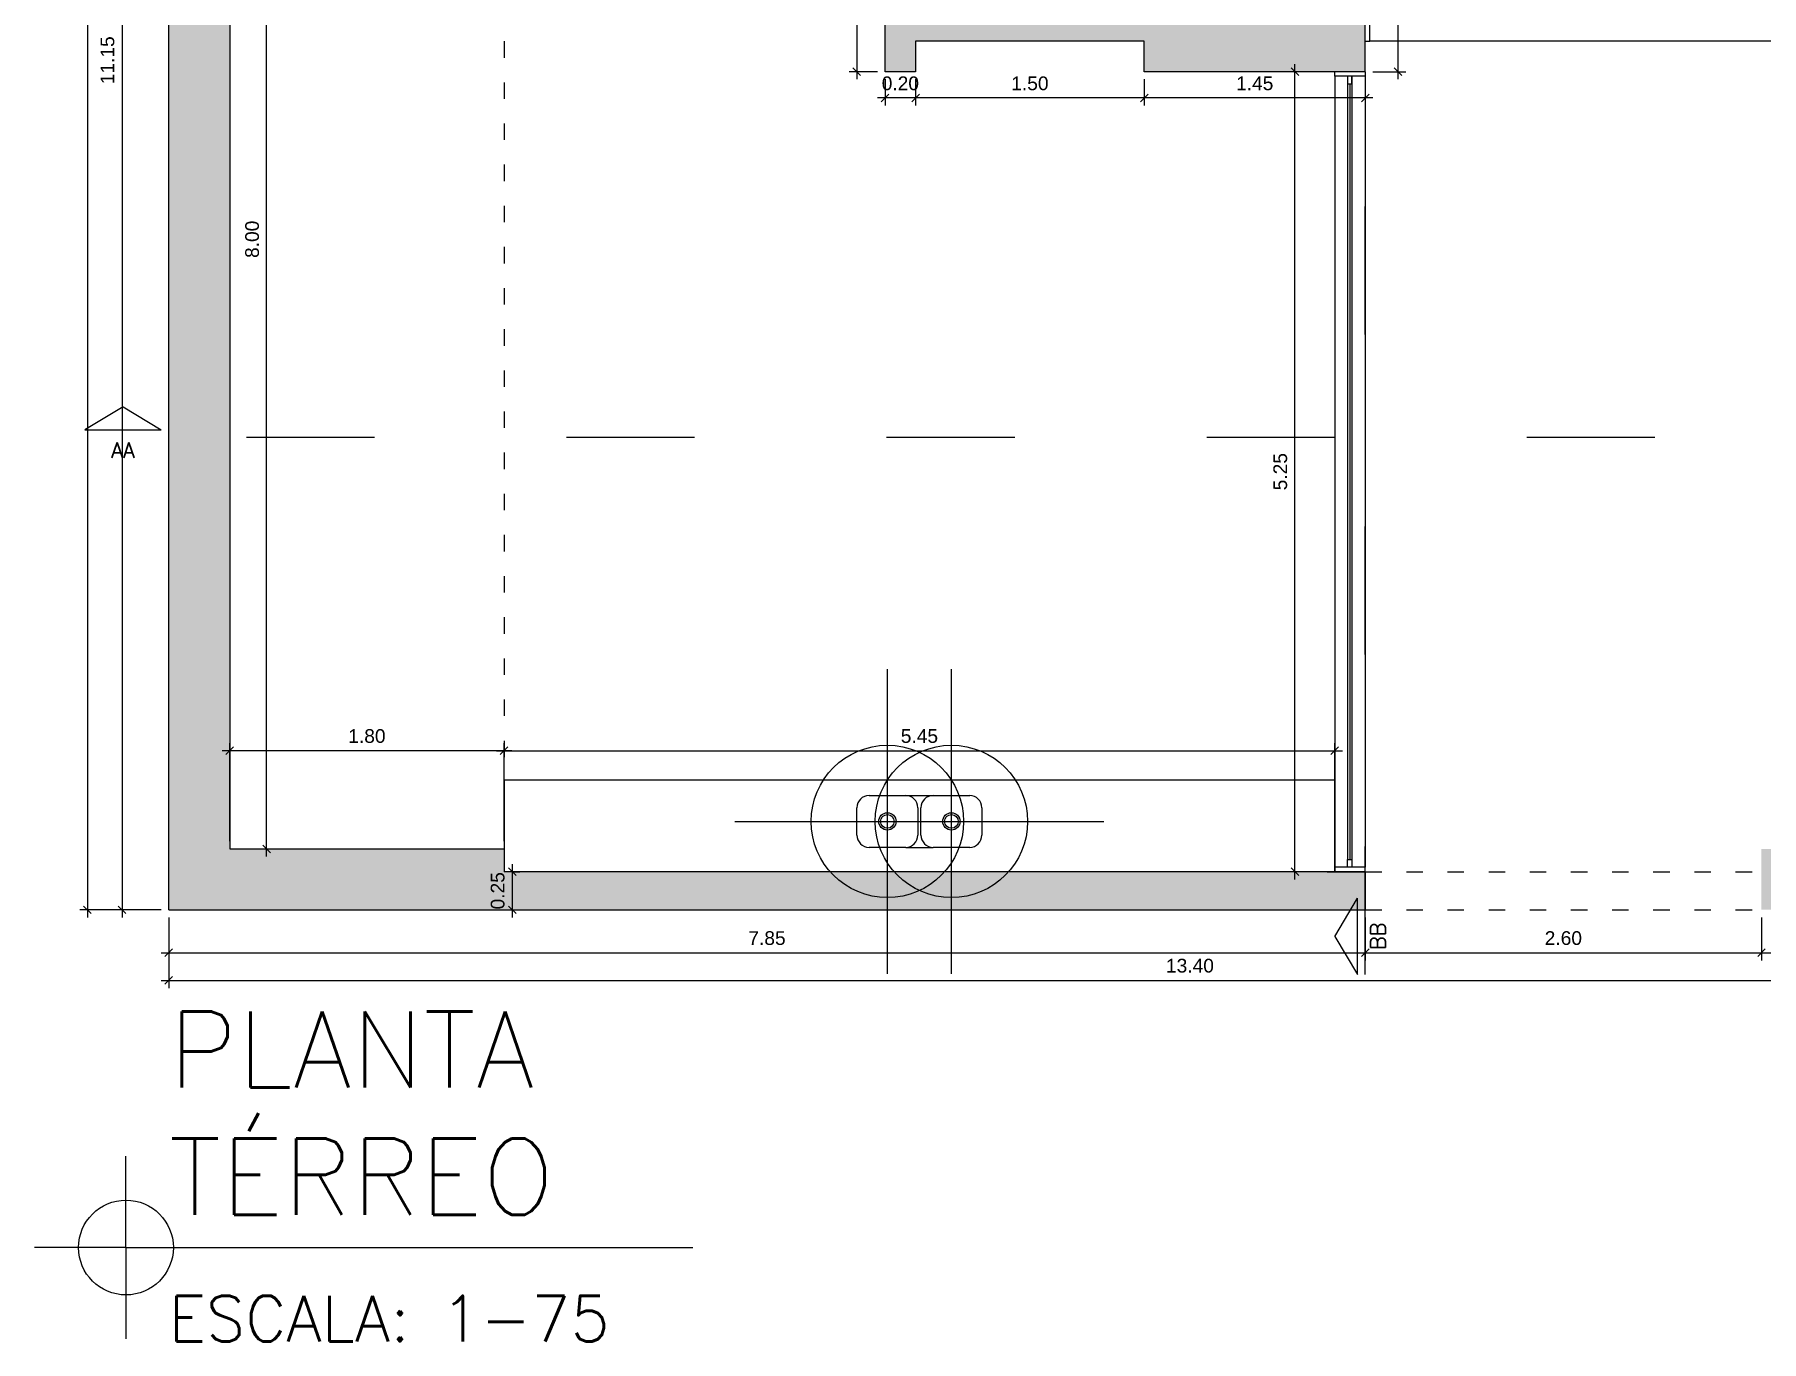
# Model space of a CAD drawing. Header units: millimetres. Extents: x 4 to 107, y -19 to 38.
# Drawn here: x 4.06 to 15.39, y 2.66 to 11.23 of the extents above; entities that cross this region are included whole.
import ezdxf

# ---------------------------------------------------------------- set-up
doc = ezdxf.new("R2010")
doc.units = ezdxf.units.MM
doc.header["$PDMODE"] = 34
doc.linetypes.add('ACAD_ISO03W100', pattern=[30, 12, -18])
for name, color, linetype in [('ALVENARIA', 4, 'Continuous'), ('CAIXILHOS', 1, 'Continuous'), ('CORTE', 4, 'Continuous'), ('COTAS', 7, 'Continuous'), ('HACHURA', 253, 'Continuous'), ('LOUÇAS', 1, 'Continuous'), ('MOBILIÁRIO', 8, 'Continuous'), ('PROJEÇÃO', 8, 'Continuous'), ('TEXTOS', 2, 'Continuous')]:
    doc.layers.add(name, color=color, linetype=linetype)
doc.styles.add('Simples padrao', font='simplex.shx', dxfattribs={"height": 0.025})
doc.styles.get("Standard").update_dxf_attribs({"font": 'arial.ttf'})
doc.dimstyles.new('1-50', dxfattribs={"dimscale": 0.5, "dimtxt": 0.18, "dimasz": 0.1, "dimexe": 0.1, "dimexo": 0.1, "dimgap": 0.1, "dimtad": 1, "dimzin": 0, "dimdsep": 46, "dimtxsty": 'Standard', "dimblk": 'OBLIQUE', "dimcen": 0.1, "dimdle": 0.1, "dimclrd": 1, "dimclre": 1, "dimclrt": 256, "dimadec": 0, "dimazin": 0, "dimtfac": 1, "dimtmove": 0, "dimatfit": 3, "dimldrblk": 'ORIGIN2', "dimfxl": 1, "dimtolj": 1, "dimtzin": 0, "dimarcsym": 1})

# ---------------------------------------------------------------- blocks, each defined once
blk = doc.blocks.new('cd40')
at = {"linetype": 'Continuous'}
for p, q in [((-0.33, -0.1), (-0.09, -0.1)), ((0.09, -0.1), (0.33, -0.1)), ((-0.41, -0.36), (-0.41, -0.18)), ((-0.01, -0.18), (-0.01, -0.36)), ((0.01, -0.36), (0.01, -0.18)), ((0.41, -0.18), (0.41, -0.36)), ((-0.09, -0.44), (-0.33, -0.44)), ((0.33, -0.44), (0.09, -0.44))]:
    blk.add_line(p, q, dxfattribs=at)
at = {"linetype": 'Continuous', "ltscale": 0.05}
for p, q in [((-0.09, -0.1), (0.09, -0.1)), ((-0.09, -0.44), (0.09, -0.44))]:
    blk.add_line(p, q, dxfattribs=at)
at = {"linetype": 'Continuous'}
for centre, radius in [((-0.21, -0.27), 0.0571), ((-0.21, -0.27), 0.0445), ((0.21, -0.27), 0.0571), ((0.21, -0.27), 0.0445)]:
    blk.add_circle(centre, radius, dxfattribs=at)
for centre, start, end in [((-0.33, -0.18), 90, 180), ((-0.09, -0.18), 360, 90), ((0.09, -0.18), 90, 180), ((0.33, -0.18), 0, 90), ((-0.33, -0.36), 180, 270), ((-0.09, -0.36), 270, 0), ((0.09, -0.36), 180, 270), ((0.33, -0.36), 270, 0)]:
    blk.add_arc(centre, 0.08, start, end, dxfattribs=at)
blk = doc.blocks.new('_Oblique')
at = {"color": 0, "linetype": 'ByBlock', "lineweight": -2}
blk.add_line((-0.5, -0.5), (0.5, 0.5), dxfattribs=at)
blk = doc.blocks.new('*D7')
at = {"layer": 'COTAS', "color": 1, "lineweight": -2, "ltscale": 0.025, "transparency": 16777216}
for p, q in [((4.888, 18.838), (4.354, 18.838)), ((4.404, 18.888), (4.404, 5.438)), ((4.888, 5.488), (4.354, 5.488))]:
    blk.add_line(p, q, dxfattribs=at)
at = {"layer": 'COTAS', "color": 1, "lineweight": -2, "ltscale": 0.025, "transparency": 16777216, "xscale": 0.05, "yscale": 0.05, "zscale": 0.05}
for p, rotation in [((4.404, 18.838), 90), ((4.404, 5.488), 270)]:
    blk.add_blockref('_Oblique', p, dxfattribs=dict(at, rotation=rotation))
at = {"layer": 'COTAS', "ltscale": 0.025, "transparency": 16777216, "insert": (4.308, 12.163), "char_height": 0.09, "attachment_point": 5, "rotation": 90}
blk.add_mtext('\\A1;13.35', dxfattribs=at)
blk = doc.blocks.new('_Origin2')
at = {"color": 0, "linetype": 'ByBlock', "lineweight": -2}
blk.add_line((-0.5, 0), (-1, 0), dxfattribs=at)
for radius in [0.5, 0.25]:
    blk.add_circle((0, 0), radius, dxfattribs=at)
blk = doc.blocks.new('*D10')
at = {"layer": 'COTAS', "color": 1, "lineweight": -2, "ltscale": 0.025, "transparency": 16777216}
for p, q in [((4.632, 16.688), (4.632, 5.438)), ((4.888, 16.638), (4.582, 16.638)), ((4.888, 5.488), (4.582, 5.488))]:
    blk.add_line(p, q, dxfattribs=at)
at = {"layer": 'COTAS', "color": 1, "lineweight": -2, "ltscale": 0.025, "transparency": 16777216, "xscale": 0.05, "yscale": 0.05, "zscale": 0.05}
for p, rotation in [((4.632, 16.638), 90), ((4.632, 5.488), 270)]:
    blk.add_blockref('_Oblique', p, dxfattribs=dict(at, rotation=rotation))
at = {"layer": 'COTAS', "ltscale": 0.025, "transparency": 16777216, "insert": (4.536, 11.063), "char_height": 0.09, "attachment_point": 5, "rotation": 90}
blk.add_mtext('\\A1;11.15', dxfattribs=at)
blk = doc.blocks.new('*D11')
at = {"layer": 'COTAS', "color": 1, "lineweight": -2, "ltscale": 0.025, "transparency": 16777216}
for p, q in [((4.938, 5.438), (4.938, 4.975)), ((18.338, 5.438), (18.338, 4.975)), ((4.888, 5.025), (18.388, 5.025))]:
    blk.add_line(p, q, dxfattribs=at)
at = {"layer": 'COTAS', "color": 1, "lineweight": -2, "ltscale": 0.025, "transparency": 16777216, "xscale": 0.05, "yscale": 0.05, "zscale": 0.05, "rotation": 180}
blk.add_blockref('_Oblique', (4.938, 5.025), dxfattribs=at)
at = {"layer": 'COTAS', "color": 1, "lineweight": -2, "ltscale": 0.025, "transparency": 16777216, "xscale": 0.05, "yscale": 0.05, "zscale": 0.05}
blk.add_blockref('_Oblique', (18.338, 5.025), dxfattribs=at)
at = {"layer": 'COTAS', "ltscale": 0.025, "transparency": 16777216, "insert": (11.638, 5.121), "char_height": 0.09, "attachment_point": 5}
blk.add_mtext('\\A1;13.40', dxfattribs=at)
blk = doc.blocks.new('*D12')
at = {"layer": 'COTAS', "color": 1, "lineweight": -2, "ltscale": 0.025, "transparency": 16777216}
for p, q in [((4.938, 5.438), (4.938, 5.156)), ((12.788, 5.438), (12.788, 5.156)), ((4.888, 5.206), (12.838, 5.206))]:
    blk.add_line(p, q, dxfattribs=at)
at = {"layer": 'COTAS', "color": 1, "lineweight": -2, "ltscale": 0.025, "transparency": 16777216, "xscale": 0.05, "yscale": 0.05, "zscale": 0.05, "rotation": 180}
blk.add_blockref('_Oblique', (4.938, 5.206), dxfattribs=at)
at = {"layer": 'COTAS', "color": 1, "lineweight": -2, "ltscale": 0.025, "transparency": 16777216, "xscale": 0.05, "yscale": 0.05, "zscale": 0.05}
blk.add_blockref('_Oblique', (12.788, 5.206), dxfattribs=at)
at = {"layer": 'COTAS', "ltscale": 0.025, "transparency": 16777216, "insert": (8.863, 5.302), "char_height": 0.09, "attachment_point": 5}
blk.add_mtext('\\A1;7.85', dxfattribs=at)
blk = doc.blocks.new('*D13')
at = {"layer": 'COTAS', "color": 1, "lineweight": -2, "ltscale": 0.025, "transparency": 16777216}
for p, q in [((12.788, 5.438), (12.788, 5.156)), ((15.388, 5.438), (15.388, 5.156)), ((12.738, 5.206), (15.438, 5.206))]:
    blk.add_line(p, q, dxfattribs=at)
at = {"layer": 'COTAS', "color": 1, "lineweight": -2, "ltscale": 0.025, "transparency": 16777216, "xscale": 0.05, "yscale": 0.05, "zscale": 0.05, "rotation": 180}
blk.add_blockref('_Oblique', (12.788, 5.206), dxfattribs=at)
at = {"layer": 'COTAS', "color": 1, "lineweight": -2, "ltscale": 0.025, "transparency": 16777216, "xscale": 0.05, "yscale": 0.05, "zscale": 0.05}
blk.add_blockref('_Oblique', (15.388, 5.206), dxfattribs=at)
at = {"layer": 'COTAS', "ltscale": 0.025, "transparency": 16777216, "insert": (14.088, 5.302), "char_height": 0.09, "attachment_point": 5}
blk.add_mtext('\\A1;2.60', dxfattribs=at)
blk = doc.blocks.new('*D14')
at = {"layer": 'COTAS', "color": 1, "lineweight": -2, "ltscale": 0.025, "transparency": 16777216}
for p, q in [((15.388, 5.438), (15.388, 5.156)), ((18.338, 5.438), (18.338, 5.156)), ((15.338, 5.206), (18.388, 5.206))]:
    blk.add_line(p, q, dxfattribs=at)
at = {"layer": 'COTAS', "color": 1, "lineweight": -2, "ltscale": 0.025, "transparency": 16777216, "xscale": 0.05, "yscale": 0.05, "zscale": 0.05, "rotation": 180}
blk.add_blockref('_Oblique', (15.388, 5.206), dxfattribs=at)
at = {"layer": 'COTAS', "color": 1, "lineweight": -2, "ltscale": 0.025, "transparency": 16777216, "xscale": 0.05, "yscale": 0.05, "zscale": 0.05}
blk.add_blockref('_Oblique', (18.338, 5.206), dxfattribs=at)
at = {"layer": 'COTAS', "ltscale": 0.025, "transparency": 16777216, "insert": (16.863, 5.302), "char_height": 0.09, "attachment_point": 5}
blk.add_mtext('\\A1;2.95', dxfattribs=at)
blk = doc.blocks.new('*D19')
at = {"layer": 'COTAS', "color": 1, "lineweight": -2, "ltscale": 0.025, "transparency": 16777216}
for p, q in [((7.138, 5.938), (7.138, 6.582)), ((12.588, 5.938), (12.588, 6.582)), ((7.088, 6.532), (12.638, 6.532))]:
    blk.add_line(p, q, dxfattribs=at)
at = {"layer": 'COTAS', "color": 1, "lineweight": -2, "ltscale": 0.025, "transparency": 16777216, "xscale": 0.05, "yscale": 0.05, "zscale": 0.05, "rotation": 180}
blk.add_blockref('_Oblique', (7.138, 6.532), dxfattribs=at)
at = {"layer": 'COTAS', "color": 1, "lineweight": -2, "ltscale": 0.025, "transparency": 16777216, "xscale": 0.05, "yscale": 0.05, "zscale": 0.05}
blk.add_blockref('_Oblique', (12.588, 6.532), dxfattribs=at)
at = {"layer": 'COTAS', "ltscale": 0.025, "transparency": 16777216, "insert": (9.863, 6.628), "char_height": 0.09, "attachment_point": 5}
blk.add_mtext('\\A1;5.45', dxfattribs=at)
blk = doc.blocks.new('*D20')
at = {"layer": 'COTAS', "color": 1, "lineweight": -2, "ltscale": 0.025, "transparency": 16777216}
for p, q in [((5.338, 5.938), (5.338, 6.582)), ((7.138, 5.938), (7.138, 6.582)), ((7.188, 6.532), (5.288, 6.532))]:
    blk.add_line(p, q, dxfattribs=at)
at = {"layer": 'COTAS', "color": 1, "lineweight": -2, "ltscale": 0.025, "transparency": 16777216, "xscale": 0.05, "yscale": 0.05, "zscale": 0.05, "rotation": 180}
blk.add_blockref('_Oblique', (5.338, 6.532), dxfattribs=at)
at = {"layer": 'COTAS', "color": 1, "lineweight": -2, "ltscale": 0.025, "transparency": 16777216, "xscale": 0.05, "yscale": 0.05, "zscale": 0.05}
blk.add_blockref('_Oblique', (7.138, 6.532), dxfattribs=at)
at = {"layer": 'COTAS', "ltscale": 0.025, "transparency": 16777216, "insert": (6.238, 6.628), "char_height": 0.09, "attachment_point": 5}
blk.add_mtext('\\A1;1.80', dxfattribs=at)
blk = doc.blocks.new('*D38')
at = {"layer": 'COTAS', "color": 1, "lineweight": -2, "ltscale": 0.025, "transparency": 16777216}
for p, q in [((12.838, 12.388), (13.054, 12.388)), ((13.004, 10.938), (13.004, 12.438)), ((12.838, 10.988), (13.054, 10.988))]:
    blk.add_line(p, q, dxfattribs=at)
at = {"layer": 'COTAS', "color": 1, "lineweight": -2, "ltscale": 0.025, "transparency": 16777216, "xscale": 0.05, "yscale": 0.05, "zscale": 0.05}
for p, rotation in [((13.004, 12.388), 90), ((13.004, 10.988), 270)]:
    blk.add_blockref('_Oblique', p, dxfattribs=dict(at, rotation=rotation))
at = {"layer": 'COTAS', "ltscale": 0.025, "transparency": 16777216, "insert": (12.908, 11.688), "char_height": 0.09, "attachment_point": 5, "rotation": 90}
blk.add_mtext('\\A1;1.40', dxfattribs=at)
blk = doc.blocks.new('*D39')
at = {"layer": 'COTAS', "color": 1, "lineweight": -2, "ltscale": 0.025, "transparency": 16777216}
for p, q in [((11.338, 10.938), (11.338, 10.766)), ((12.788, 10.938), (12.788, 10.766)), ((12.838, 10.816), (11.288, 10.816))]:
    blk.add_line(p, q, dxfattribs=at)
at = {"layer": 'COTAS', "color": 1, "lineweight": -2, "ltscale": 0.025, "transparency": 16777216, "xscale": 0.05, "yscale": 0.05, "zscale": 0.05, "rotation": 180}
blk.add_blockref('_Oblique', (11.338, 10.816), dxfattribs=at)
at = {"layer": 'COTAS', "color": 1, "lineweight": -2, "ltscale": 0.025, "transparency": 16777216, "xscale": 0.05, "yscale": 0.05, "zscale": 0.05}
blk.add_blockref('_Oblique', (12.788, 10.816), dxfattribs=at)
at = {"layer": 'COTAS', "ltscale": 0.025, "transparency": 16777216, "insert": (12.063, 10.911), "char_height": 0.09, "attachment_point": 5}
blk.add_mtext('\\A1;1.45', dxfattribs=at)
blk = doc.blocks.new('*D40')
at = {"layer": 'COTAS', "color": 1, "lineweight": -2, "ltscale": 0.025, "transparency": 16777216}
for p, q in [((9.838, 10.938), (9.838, 10.766)), ((11.338, 10.938), (11.338, 10.766)), ((11.388, 10.816), (9.788, 10.816))]:
    blk.add_line(p, q, dxfattribs=at)
at = {"layer": 'COTAS', "color": 1, "lineweight": -2, "ltscale": 0.025, "transparency": 16777216, "xscale": 0.05, "yscale": 0.05, "zscale": 0.05, "rotation": 180}
blk.add_blockref('_Oblique', (9.838, 10.816), dxfattribs=at)
at = {"layer": 'COTAS', "color": 1, "lineweight": -2, "ltscale": 0.025, "transparency": 16777216, "xscale": 0.05, "yscale": 0.05, "zscale": 0.05}
blk.add_blockref('_Oblique', (11.338, 10.816), dxfattribs=at)
at = {"layer": 'COTAS', "ltscale": 0.025, "transparency": 16777216, "insert": (10.588, 10.911), "char_height": 0.09, "attachment_point": 5}
blk.add_mtext('\\A1;1.50', dxfattribs=at)
blk = doc.blocks.new('*D41')
at = {"layer": 'COTAS', "color": 1, "lineweight": -2, "ltscale": 0.025, "transparency": 16777216}
for p, q in [((9.638, 10.938), (9.638, 10.766)), ((9.838, 10.938), (9.838, 10.766)), ((9.888, 10.816), (9.588, 10.816))]:
    blk.add_line(p, q, dxfattribs=at)
at = {"layer": 'COTAS', "color": 1, "lineweight": -2, "ltscale": 0.025, "transparency": 16777216, "xscale": 0.05, "yscale": 0.05, "zscale": 0.05, "rotation": 180}
blk.add_blockref('_Oblique', (9.638, 10.816), dxfattribs=at)
at = {"layer": 'COTAS', "color": 1, "lineweight": -2, "ltscale": 0.025, "transparency": 16777216, "xscale": 0.05, "yscale": 0.05, "zscale": 0.05}
blk.add_blockref('_Oblique', (9.838, 10.816), dxfattribs=at)
at = {"layer": 'COTAS', "ltscale": 0.025, "transparency": 16777216, "insert": (9.738, 10.911), "char_height": 0.09, "attachment_point": 5}
blk.add_mtext('\\A1;0.20', dxfattribs=at)
blk = doc.blocks.new('*D42')
at = {"layer": 'COTAS', "color": 1, "lineweight": -2, "ltscale": 0.025, "transparency": 16777216}
for p, q in [((9.452, 12.938), (9.452, 10.938)), ((9.588, 12.888), (9.402, 12.888)), ((9.588, 10.988), (9.402, 10.988))]:
    blk.add_line(p, q, dxfattribs=at)
at = {"layer": 'COTAS', "color": 1, "lineweight": -2, "ltscale": 0.025, "transparency": 16777216, "xscale": 0.05, "yscale": 0.05, "zscale": 0.05}
for p, rotation in [((9.452, 12.888), 90), ((9.452, 10.988), 270)]:
    blk.add_blockref('_Oblique', p, dxfattribs=dict(at, rotation=rotation))
at = {"layer": 'COTAS', "ltscale": 0.025, "transparency": 16777216, "insert": (9.356, 11.938), "char_height": 0.09, "attachment_point": 5, "rotation": 90}
blk.add_mtext('\\A1;1.90', dxfattribs=at)
blk = doc.blocks.new('*D47')
at = {"layer": 'COTAS', "color": 1, "lineweight": -2, "ltscale": 0.025, "transparency": 16777216}
for p, q in [((5.58, 5.838), (5.58, 13.938)), ((5.388, 13.888), (5.63, 13.888)), ((5.388, 5.888), (5.63, 5.888))]:
    blk.add_line(p, q, dxfattribs=at)
at = {"layer": 'COTAS', "color": 1, "lineweight": -2, "ltscale": 0.025, "transparency": 16777216, "xscale": 0.05, "yscale": 0.05, "zscale": 0.05}
for p, rotation in [((5.58, 13.888), 90), ((5.58, 5.888), 270)]:
    blk.add_blockref('_Oblique', p, dxfattribs=dict(at, rotation=rotation))
at = {"layer": 'COTAS', "ltscale": 0.025, "transparency": 16777216, "insert": (5.485, 9.888), "char_height": 0.09, "attachment_point": 5, "rotation": 90}
blk.add_mtext('\\A1;8.00', dxfattribs=at)
blk = doc.blocks.new('*D51')
at = {"layer": 'COTAS', "color": 1, "lineweight": -2, "ltscale": 0.025, "transparency": 16777216}
for p, q in [((7.192, 5.788), (7.192, 5.438)), ((7.188, 5.738), (7.242, 5.738)), ((7.188, 5.488), (7.242, 5.488))]:
    blk.add_line(p, q, dxfattribs=at)
at = {"layer": 'COTAS', "color": 1, "lineweight": -2, "ltscale": 0.025, "transparency": 16777216, "xscale": 0.05, "yscale": 0.05, "zscale": 0.05}
for p, rotation in [((7.192, 5.738), 90), ((7.192, 5.488), 270)]:
    blk.add_blockref('_Oblique', p, dxfattribs=dict(at, rotation=rotation))
at = {"layer": 'COTAS', "ltscale": 0.025, "transparency": 16777216, "insert": (7.096, 5.613), "char_height": 0.09, "attachment_point": 5, "rotation": 90}
blk.add_mtext('\\A1;0.25', dxfattribs=at)
blk = doc.blocks.new('*D52')
at = {"layer": 'COTAS', "color": 1, "lineweight": -2, "ltscale": 0.025, "transparency": 16777216}
for p, q in [((12.327, 5.688), (12.327, 11.038)), ((12.538, 10.988), (12.277, 10.988)), ((12.538, 5.738), (12.277, 5.738))]:
    blk.add_line(p, q, dxfattribs=at)
at = {"layer": 'COTAS', "color": 1, "lineweight": -2, "ltscale": 0.025, "transparency": 16777216, "xscale": 0.05, "yscale": 0.05, "zscale": 0.05}
for p, rotation in [((12.327, 10.988), 90), ((12.327, 5.738), 270)]:
    blk.add_blockref('_Oblique', p, dxfattribs=dict(at, rotation=rotation))
at = {"layer": 'COTAS', "ltscale": 0.025, "transparency": 16777216, "insert": (12.231, 8.363), "char_height": 0.09, "attachment_point": 5, "rotation": 90}
blk.add_mtext('\\A1;5.25', dxfattribs=at)

msp = doc.modelspace()

# ---------------------------------------------------------------- hatches: boundary and pattern name
at = {"layer": 'HACHURA', "ltscale": 0.025}
h = msp.add_hatch(color=256, dxfattribs=at)
h.dxf.hatch_style = 1
h.paths.add_polyline_path([(9.888, 16.638), (7.138, 13.888), (9.888, 13.888)], flags=17)
h.paths.add_polyline_path([(7.741, 14.138), (9.638, 16.035), (9.638, 14.138)], flags=17)
h.paths.add_polyline_path([(6.138, 14.138), (5.188, 14.138), (5.188, 16.338), (6.138, 16.338), (6.138, 16.638), (4.938, 16.638), (4.938, 5.488), (12.788, 5.488), (12.788, 5.738), (7.138, 5.738), (7.138, 5.888), (5.338, 5.888), (5.338, 13.888), (6.138, 13.888)])
h.paths.add_polyline_path([(6.138, 18.838), (4.938, 18.838), (4.938, 17.638), (5.638, 17.638), (5.638, 17.888), (5.888, 17.888), (5.888, 18.138), (6.138, 18.138)])
h.paths.add_polyline_path([(18.338, 18.838), (9.638, 18.838), (7.438, 18.838), (7.138, 18.838), (7.138, 17.638), (7.438, 17.638), (7.438, 18.588), (9.638, 18.588), (9.638, 17.638), (9.888, 17.638), (9.888, 18.438), (17.938, 18.438), (17.938, 11.038), (18.338, 11.038)])
h.paths.add_polyline_path([(18.338, 8.438), (17.938, 8.438), (17.938, 5.888), (15.388, 5.888), (15.388, 5.488), (18.338, 5.488)])
h.paths.add_polyline_path([(12.788, 14.138), (10.888, 14.138), (10.888, 13.888), (12.388, 13.888), (12.388, 11.388), (9.888, 11.388), (9.888, 12.888), (9.638, 12.888), (9.638, 10.988), (9.838, 10.988), (9.838, 11.188), (11.338, 11.188), (11.338, 10.988), (12.788, 10.988), (12.788, 12.388), (12.588, 12.388), (12.588, 13.888), (12.788, 13.888)])
h.paths.add_polyline_path([(11.388, 12.888), (10.888, 12.888), (10.888, 12.388), (11.388, 12.388)], flags=17)
h.paths.add_polyline_path([(25.859, 18.838), (24.659, 18.838), (24.659, 17.638), (25.359, 17.638), (25.359, 17.888), (25.609, 17.888), (25.609, 18.138), (25.859, 18.138)])
h.paths.add_polyline_path([(38.059, 18.838), (29.359, 18.838), (27.159, 18.838), (26.859, 18.838), (26.859, 17.638), (27.159, 17.638), (27.159, 18.588), (29.409, 18.588), (29.409, 14.688), (28.709, 14.688), (28.709, 13.888), (29.609, 13.888), (29.609, 18.438), (37.659, 18.438), (37.659, 11.038), (38.059, 11.038)])
h.paths.add_polyline_path([(25.859, 16.638), (24.659, 16.638), (24.659, 5.488), (32.509, 5.488), (32.509, 5.888), (25.059, 5.888), (25.059, 13.888), (27.359, 13.888), (27.359, 16.338), (27.159, 16.338), (27.159, 14.088), (24.909, 14.088), (24.909, 16.338), (25.859, 16.338)])
h.paths.add_polyline_path([(32.509, 14.138), (30.609, 14.138), (30.609, 13.888), (32.109, 13.888), (32.109, 11.388), (29.609, 11.388), (29.609, 12.888), (29.359, 12.888), (29.359, 10.988), (29.559, 10.988), (29.559, 11.188), (31.059, 11.188), (31.059, 10.988), (32.509, 10.988), (32.509, 12.388), (32.309, 12.388), (32.309, 13.888), (32.509, 13.888)])
h.paths.add_polyline_path([(31.109, 12.888), (30.609, 12.888), (30.609, 12.388), (31.109, 12.388)], flags=17)
h.paths.add_polyline_path([(38.059, 8.438), (37.659, 8.438), (37.659, 5.888), (35.109, 5.888), (35.109, 5.488), (38.059, 5.488)])
h.paths.add_polyline_path([(57.781, 8.438), (57.381, 8.438), (57.381, 5.888), (54.831, 5.888), (54.831, 5.488), (57.781, 5.488)])
h.paths.add_polyline_path([(46.581, 5.888), (44.781, 5.888), (44.781, 7.688), (44.381, 7.688), (44.381, 5.488), (46.581, 5.488)])
h.paths.add_polyline_path([(44.781, 13.888), (47.081, 13.888), (49.331, 13.888), (49.331, 17.638), (48.531, 17.638), (48.531, 17.438), (49.131, 17.438), (49.131, 14.688), (48.531, 14.688), (48.531, 14.088), (44.631, 14.088), (44.631, 16.338), (45.581, 16.338), (45.581, 16.638), (44.381, 16.638), (44.381, 10.988), (48.281, 10.988), (48.281, 11.188), (47.181, 11.188), (47.181, 13.888), (47.081, 13.888), (47.081, 11.188), (44.781, 11.188)])
h.paths.add_polyline_path([(45.581, 18.838), (44.381, 18.838), (44.381, 17.638), (45.081, 17.638), (45.081, 17.888), (45.331, 17.888), (45.331, 18.138), (45.581, 18.138)])
h.paths.add_polyline_path([(46.881, 18.588), (49.131, 18.588), (49.131, 18.438), (57.381, 18.438), (57.381, 11.038), (57.781, 11.038), (57.781, 18.838), (49.081, 18.838), (46.881, 18.838), (46.581, 18.838), (46.581, 17.638), (46.881, 17.638)])
h.paths.add_polyline_path([(50.831, 12.888), (50.331, 12.888), (50.331, 12.388), (50.831, 12.388)], flags=17)
h.paths.add_polyline_path([(52.231, 12.388), (52.031, 12.388), (52.031, 13.888), (52.231, 13.888), (52.231, 14.138), (50.331, 14.138), (50.331, 13.888), (51.831, 13.888), (51.831, 11.388), (49.331, 11.388), (49.331, 10.988), (52.231, 10.988)])
h.paths.add_polyline_path([(64.503, 7.688), (64.103, 7.688), (64.103, 5.488), (66.303, 5.488), (66.303, 5.888), (64.503, 5.888)])
h.paths.add_polyline_path([(64.503, 16.338), (65.303, 16.338), (65.303, 16.638), (64.103, 16.638), (64.103, 10.988), (68.003, 10.988), (68.003, 11.188), (64.503, 11.188)])
h.paths.add_polyline_path([(70.553, 12.888), (70.053, 12.888), (70.053, 12.388), (70.553, 12.388)], flags=17)
h.paths.add_polyline_path([(71.953, 14.138), (70.053, 14.138), (70.053, 13.888), (71.553, 13.888), (71.553, 11.388), (69.053, 11.388), (69.053, 12.888), (68.803, 12.888), (68.803, 10.988), (69.053, 10.988), (71.953, 10.988)])
h.paths.add_polyline_path([(69.053, 14.688), (68.253, 14.688), (68.253, 13.888), (69.053, 13.888)])
h.paths.add_polyline_path([(71.953, 18.838), (68.803, 18.838), (66.303, 18.838), (66.303, 17.638), (66.603, 17.638), (66.603, 18.438), (71.753, 18.438), (71.753, 14.938), (71.953, 14.938)])
h.paths.add_polyline_path([(65.303, 18.838), (64.103, 18.838), (64.103, 17.638), (64.803, 17.638), (64.803, 17.888), (65.053, 17.888), (65.053, 18.138), (65.303, 18.138)])
h.paths.add_polyline_path([(77.503, 8.438), (77.103, 8.438), (77.103, 5.888), (74.553, 5.888), (74.553, 5.488), (77.503, 5.488)])

# ---------------------------------------------------------------- linework, layer by layer
at = {"layer": 'ALVENARIA'}
for p, q in [((4.938, 5.488), (4.938, 16.638)), ((5.338, 13.888), (5.338, 5.888)), ((9.638, 10.988), (9.638, 12.888)), ((12.788, 10.988), (12.788, 12.388)), ((11.338, 11.188), (9.838, 11.188)), ((9.838, 11.188), (9.838, 10.988)), ((11.338, 10.988), (11.338, 11.188)), ((9.838, 10.988), (9.638, 10.988)), ((12.788, 10.988), (11.338, 10.988)), ((5.338, 5.888), (7.138, 5.888)), ((7.138, 5.888), (7.138, 5.738)), ((12.788, 5.738), (7.138, 5.738)), ((12.788, 5.738), (12.788, 5.488)), ((4.938, 5.488), (12.788, 5.488))]:
    msp.add_line(p, q, dxfattribs=at)
at = {"layer": 'CAIXILHOS'}
for p, q in [((17.908, 11.188), (12.818, 11.188)), ((12.788, 10.988), (12.538, 10.988)), ((12.588, 10.958), (12.588, 5.768)), ((12.788, 10.958), (12.788, 5.768)), ((12.538, 5.738), (12.788, 5.738))]:
    msp.add_line(p, q, dxfattribs=at)
at = {"layer": 'CAIXILHOS', "color": 2}
for p, q in [((12.671, 10.958), (12.671, 5.818)), ((12.686, 10.908), (12.686, 5.818)), ((12.701, 10.958), (12.701, 5.818))]:
    msp.add_line(p, q, dxfattribs=at)
at = {"layer": 'CAIXILHOS'}
for points in [[(12.788, 11.188), (12.818, 11.188), (12.818, 11.388), (12.788, 11.388)], [(12.788, 10.988), (12.788, 10.958), (12.588, 10.958), (12.588, 10.988)], [(12.788, 5.738), (12.788, 5.768), (12.588, 5.768), (12.588, 5.738)]]:
    msp.add_lwpolyline(points, dxfattribs=at)
at = {"layer": 'CAIXILHOS', "color": 2}
for points in [[(12.671, 10.958), (12.671, 10.908), (12.701, 10.908), (12.701, 10.958)], [(12.671, 5.768), (12.671, 5.818), (12.701, 5.818), (12.701, 5.768)]]:
    msp.add_lwpolyline(points, dxfattribs=at)
at = {"layer": 'CORTE', "linetype": 'ACAD_ISO03W100', "ltscale": 0.07}
for p, q in [((12.788, 5.064), (12.788, 19.564)), ((18.888, 8.588), (4.388, 8.588))]:
    msp.add_line(p, q, dxfattribs=at)
at = {"layer": 'CORTE', "ltscale": 0.025}
for p, q in [((4.638, 8.788), (4.388, 8.638)), ((4.638, 8.788), (4.888, 8.638)), ((4.388, 8.638), (4.888, 8.638)), ((12.588, 5.314), (12.738, 5.564)), ((12.738, 5.064), (12.738, 5.564)), ((12.588, 5.314), (12.738, 5.064))]:
    msp.add_line(p, q, dxfattribs=at)
at = {"layer": 'LOUÇAS', "ltscale": 0.025}
for p in [(9.653, 6.068), (10.073, 6.068)]:
    msp.add_point(p, dxfattribs=at)
at = {"layer": 'MOBILIÁRIO', "ltscale": 0.025}
for p, q in [((12.588, 6.338), (7.138, 6.338)), ((7.138, 6.338), (7.138, 5.888)), ((12.588, 5.738), (12.588, 6.338))]:
    msp.add_line(p, q, dxfattribs=at)
at = {"layer": 'PROJEÇÃO', "linetype": 'ACAD_ISO03W100', "ltscale": 0.009}
for p, q in [((7.138, 13.888), (7.138, 5.888)), ((12.788, 5.738), (15.388, 5.738)), ((12.788, 5.488), (15.388, 5.488))]:
    msp.add_line(p, q, dxfattribs=at)
at = {"layer": 'TEXTOS'}
for q in [(4.657, 3.872), (4.057, 3.272), (4.657, 2.672), (8.377, 3.272)]:
    msp.add_line((4.657, 3.272), q, dxfattribs=at)
msp.add_circle((4.657, 3.272), 0.311, dxfattribs=at)

# ---------------------------------------------------------------- block references
at = {"layer": 'LOUÇAS', "ltscale": 0.025}
msp.add_blockref('cd40', (9.863, 6.338), dxfattribs=at)

# ---------------------------------------------------------------- texts
at = {"layer": 'CORTE', "ltscale": 0.025, "insert": (4.638, 8.504), "char_height": 0.1, "attachment_point": 5, "style": 'Simples padrao'}
msp.add_mtext_dynamic_manual_height_columns('AA', width=0.26903, gutter_width=0.125, heights=[0], dxfattribs=at)
at = {"layer": 'CORTE', "ltscale": 0.025, "insert": (12.872, 5.314), "char_height": 0.1, "attachment_point": 5, "rotation": 90, "style": 'Simples padrao'}
msp.add_mtext_dynamic_manual_height_columns('BB', width=0.26903, gutter_width=0.125, heights=[0], dxfattribs=at)
at = {"layer": 'TEXTOS', "attachment_point": 1, "style": 'Simples padrao'}
for s, width, insert, char_height in [('PLANTA\\PTÉRREO', 4.94727, (4.938, 4.821), 0.5), ('ESCALA: 1-75', 5.45919, (4.938, 2.956), 0.3)]:
    msp.add_mtext_dynamic_manual_height_columns(s, width=width, gutter_width=0.125, heights=[0], dxfattribs=dict(at, insert=insert, char_height=char_height))

# ---------------------------------------------------------------- dimensions: what is measured, and where the dimension line sits
at = {"layer": 'COTAS', "ltscale": 0.025}
for base, p1, p2, picture, middle in [((4.404, 5.488), (4.938, 18.838), (4.938, 5.488), '*D7', (4.308, 12.163)), ((4.632, 5.488), (4.938, 16.638), (4.938, 5.488), '*D10', (4.536, 11.063)), ((5.58, 13.888), (5.338, 5.888), (5.338, 13.888), '*D47', (5.485, 9.888)), ((9.452, 10.988), (9.638, 12.888), (9.638, 10.988), '*D42', (9.356, 11.938)), ((13.004, 12.388), (12.788, 10.988), (12.788, 12.388), '*D38', (12.908, 11.688)), ((12.327, 10.988), (12.588, 5.738), (12.588, 10.988), '*D52', (12.231, 8.363))]:
    dim = msp.add_linear_dim(base=base, p1=p1, p2=p2, angle=90, dimstyle='1-50', dxfattribs=at)
    dim.commit()
    dim.dimension.update_dxf_attribs({"geometry": picture, "text_midpoint": middle})
dim = msp.add_linear_dim(base=(9.638, 10.816), p1=(9.838, 10.988), p2=(9.638, 10.988), dimstyle='1-50', dxfattribs=at)
dim.commit()
dim.dimension.update_dxf_attribs({"geometry": '*D41', "text_midpoint": (9.738, 10.816), "dimtype": 160})
for base, p1, p2, picture, middle in [((9.838, 10.816), (11.338, 10.988), (9.838, 10.988), '*D40', (10.588, 10.911)), ((11.338, 10.816), (12.788, 10.988), (11.338, 10.988), '*D39', (12.063, 10.911)), ((5.338, 6.532), (7.138, 5.888), (5.338, 5.888), '*D20', (6.238, 6.628)), ((12.588, 6.532), (7.138, 5.888), (12.588, 5.888), '*D19', (9.863, 6.628)), ((18.338, 5.025), (4.938, 5.488), (18.338, 5.488), '*D11', (11.638, 5.121)), ((12.788, 5.206), (4.938, 5.488), (12.788, 5.488), '*D12', (8.863, 5.302)), ((15.388, 5.206), (12.788, 5.488), (15.388, 5.488), '*D13', (14.088, 5.302)), ((18.338, 5.206), (15.388, 5.488), (18.338, 5.488), '*D14', (16.863, 5.302))]:
    dim = msp.add_linear_dim(base=base, p1=p1, p2=p2, dimstyle='1-50', dxfattribs=at)
    dim.commit()
    dim.dimension.update_dxf_attribs({"geometry": picture, "text_midpoint": middle})
dim = msp.add_linear_dim(base=(7.192, 5.488), p1=(7.138, 5.738), p2=(7.138, 5.488), angle=90, dimstyle='1-50', dxfattribs=at)
dim.commit()
dim.dimension.update_dxf_attribs({"geometry": '*D51', "text_midpoint": (7.192, 5.613), "dimtype": 160})

doc.saveas('drawing.dxf')
